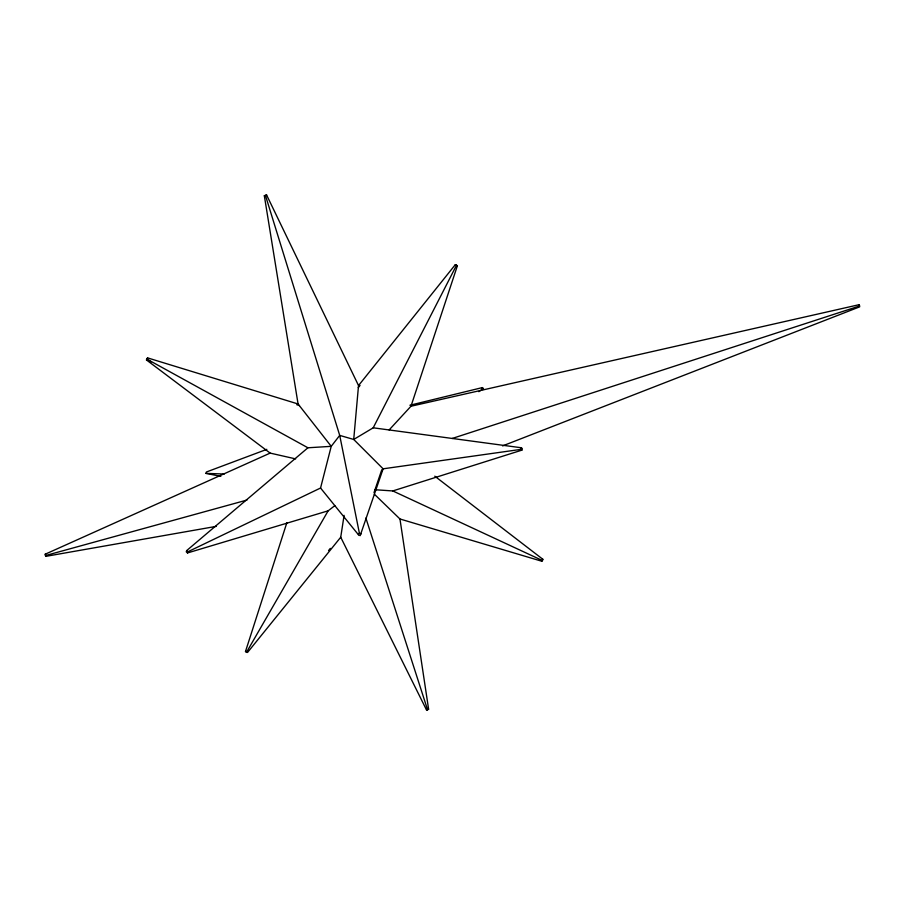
<?xml version="1.0" encoding="UTF-8"?>
<svg xmlns="http://www.w3.org/2000/svg" width="905" height="905" viewBox="0 0 905 905"><rect width="100%" height="100%" fill="white"/><g stroke="black" fill="none" stroke-linecap="round" stroke-linejoin="round"><path stroke-width="1.36" d="M264.328 195.74L266.636 195.05L358.527 385.553L353.719 439.457L383.109 468.813L520.794 449.4L521.88 450.136L522.276 448.495L521.19 447.749L373.211 427.805L353.719 439.457L339.714 435.396L265.459 195.457L264.328 195.74L298.073 403.981L331.23 446.335L320.551 488.021L187.901 551.756L187.482 552.955L186.272 551.801L186.679 550.591L307.926 447.783L331.23 446.335L339.714 435.396L359.364 533.068L358.437 534.765L360.179 535.636L383.109 468.813L381.582 471.098M858.969 305.641L859.105 304.691L410.972 406.243L389.139 429.932M859.105 304.691L859.614 306.874L502.58 445.905M286.828 522.796L245.504 651.464L246.488 652.335L247.551 652.448L340.721 537.231L344.092 515.352M520.794 449.4L521.19 447.749M374.297 494.13L399.953 518.984L541.722 561.213L542.446 560.557L542.83 559.267L434.785 476.177M541.722 561.213L542.83 559.267M220.831 476.358L205.944 473.372L206.374 472.003L266.828 449.344M410.972 406.243L457.376 265.787L455.306 264.667L358.527 385.553M373.991 492.659L381.718 469.967M481.845 388.686L482.342 387.6L483.428 388.505L482.931 389.591M295.652 458.892L270.154 453.1L146.474 359.964L146.904 359.115L307.926 447.783M147.13 358.742L147.56 357.882L298.073 403.981M373.211 427.805L456.459 265.346L455.306 264.667M146.474 359.964L147.56 357.882M246.488 652.335L328.142 510.827L334.805 505.669M358.29 387.623L360.043 385.428M328.549 550.579L330.314 548.385M340.721 537.231L426.47 709.871L428.608 709.203L399.953 518.984M426.47 709.871L428.608 709.203M478.802 391.673L483.428 388.505M216.419 526.337L46.031 556.315L45.465 555.568L45.25 554.177L270.154 453.1M265.459 195.457L266.636 195.05M452.161 438.484L859.75 305.924M374.874 489.729L392.793 490.94L521.88 450.136M187.482 552.955L328.142 510.827M45.465 555.568L246.986 500.046M409.897 405.248L482.342 387.6M205.944 473.372L224.214 474.028M245.504 651.464L246.567 651.577M296.783 404.739L299.476 405.564M392.793 490.94L542.446 560.557M456.459 265.346L457.376 265.787M359.364 533.068L361.106 533.939M148.793 360.303L151.033 362M186.679 550.591L187.901 551.756M320.551 488.021L358.437 534.765M45.25 554.177L46.031 556.315M365.88 518.079L427.624 709.95"/></g></svg>
